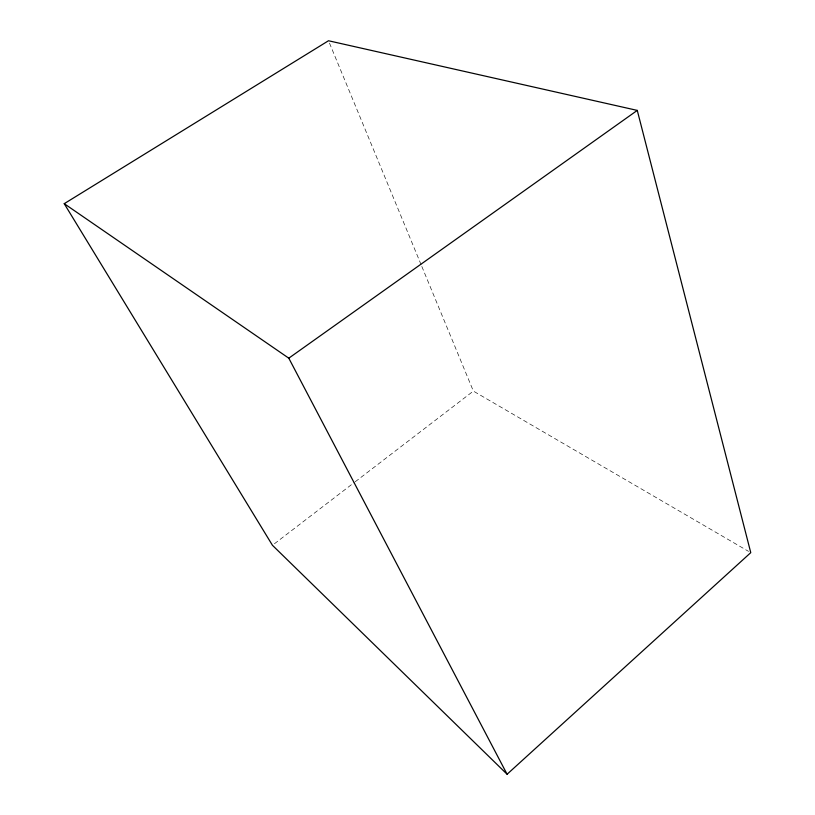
<?xml version="1.0" encoding="UTF-8"?>
<svg xmlns="http://www.w3.org/2000/svg" width="815" height="815" viewBox="0 0 815 815"><rect width="100%" height="100%" fill="white"/><g stroke="black" fill="none" stroke-linecap="round" stroke-linejoin="round"><path stroke-width="0.61" stroke-dasharray="4.08 3.06" d="M274.461 543.737L354.23 482.531M355.238 481.757L473.362 391.098L748.567 551.378M329.484 43.103L421.355 265.303M421.834 266.474L473.362 391.098"/><path stroke-width="1.22" d="M507.093 774.25L750.768 552.652L637.269 110.402L328.506 40.75L64.232 203.679L272.444 545.286L507.093 774.25L288.795 358.182L64.232 203.679M288.795 358.182L637.269 110.402"/></g></svg>
